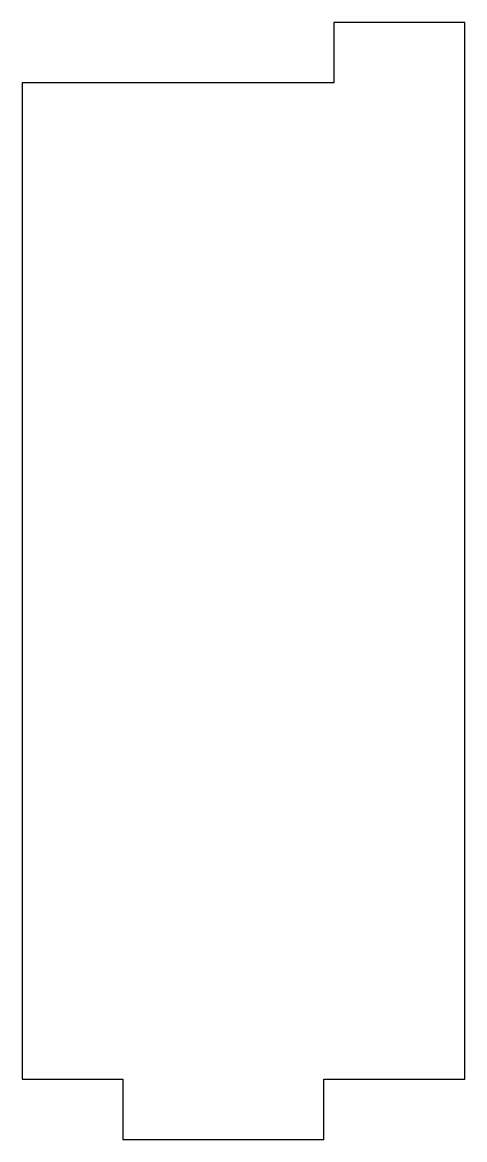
# Model space of a CAD drawing. Header units: millimetres. Extents: x 3 to 25, y 0 to 55.5.
import ezdxf

# ---------------------------------------------------------------- set-up
doc = ezdxf.new("R2010")
doc.units = ezdxf.units.MM

msp = doc.modelspace()

# ---------------------------------------------------------------- linework, layer by layer
msp.add_lwpolyline([(18.5, 55.5), (18.5, 52.5), (3, 52.5), (3, 3), (8, 3), (8, 0), (18, 0), (18, 3), (25, 3), (25, 55.5)], close=True)

doc.saveas('drawing.dxf')
